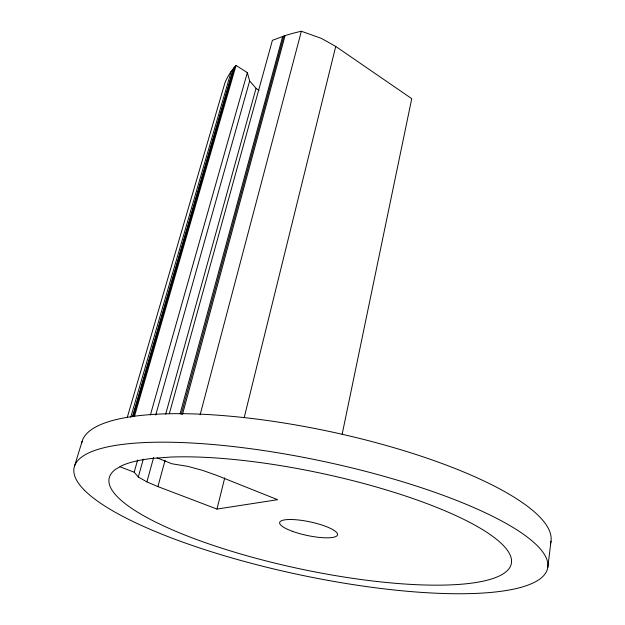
<?xml version="1.0" encoding="UTF-8"?>
<svg xmlns="http://www.w3.org/2000/svg" width="625" height="625" viewBox="0 0 625 625"><rect width="100%" height="100%" fill="white"/><g stroke="black" fill="none" stroke-linecap="round" stroke-linejoin="round"><path stroke-width="0.94" d="M547.805 567.406L551 541.219M342.156 434.227L411.742 98.656L335.734 46.43L321.367 38.383L301.367 31.25A175.438 98.148 12 0 0 285.078 35.625L272.406 40.328L169.336 413.727M244.195 417.586L335.734 46.43M119.984 466.766L120.938 466.109A205.57 48.953 12 0 1 151.945 458.445L170.938 457.047A205.57 48.953 12 0 1 493.828 537.195A205.57 48.953 12 0 1 326.703 574.094A205.57 48.953 12 0 1 115.625 469.258L119.984 466.766L134.18 472.203L138.297 477.008L146.891 481.867L157.906 486.594L216.992 509.07L224.742 477.852M200.117 414.82L301.367 31.25M182.484 414.414L285.078 35.625M157.906 486.594L165.094 460.234M180.109 413.703L282.648 36.492M181.164 414.523L283.859 36.062M146.891 481.867L153.664 457.445M165.648 414.242L256.055 88.336L249.648 80.938L247.344 72.641L236.047 65.445L231.289 71.211A175.438 98.148 12 0 0 224.977 82.711L127.234 417.547M138.297 477.008L143.305 459.172M155.711 415.062L249.648 80.938M134.18 472.203L137.633 460.008M150.383 414.992L247.344 72.641M130.742 417.25L231.289 71.211M132.445 416.781L233.5 68.266M132.938 416.406L234.047 67.539M133.555 416.109L234.727 66.828M134.469 416.398L236.047 65.445M74.367 466.617L82.109 441.383M216.992 509.07L277.609 499.695L216.125 475.148L202.617 470.391L187.812 466.367L171.953 463.789L157.141 457.922M256.055 88.336L258.945 90.539M81.695 443.109A239.742 62.359 12 0 1 331.242 431.859A239.742 62.359 12 0 1 550.406 543.805M84.586 490.367L81.945 487.57A242.055 57.938 12 0 1 368.961 472.219A242.055 57.938 12 0 1 483.078 593.031A242.055 57.938 12 0 1 84.586 490.367M292.383 531.297A29.578 6.945 12 0 0 337.492 534.953A29.578 6.945 12 0 0 295.93 519.75A29.578 6.945 12 0 0 292.383 531.297"/></g></svg>
